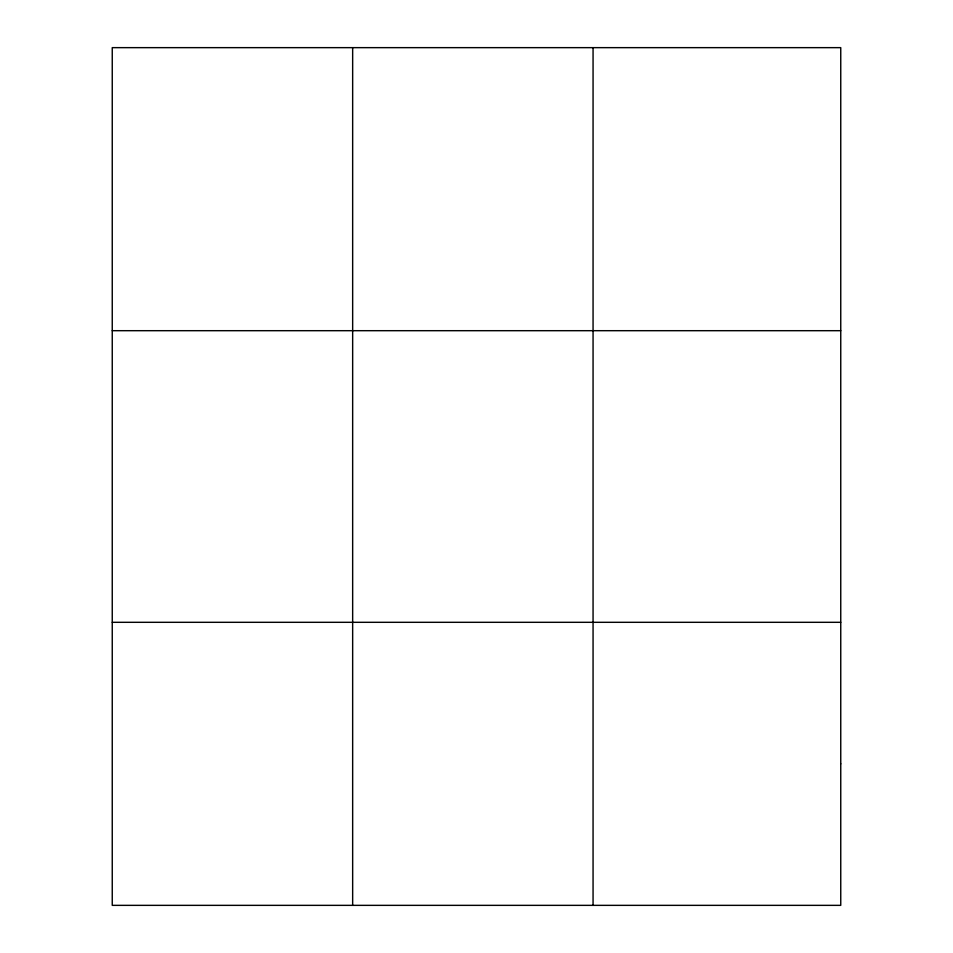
<?xml version="1.0" encoding="UTF-8"?>
<svg xmlns="http://www.w3.org/2000/svg" width="953" height="953" viewBox="0 0 953 953"><rect width="100%" height="100%" fill="white"/><g stroke="black" fill="none" stroke-linecap="round" stroke-linejoin="round"><path stroke-width="1.43" d="M352.658 47.65L352.658 905.35M593.064 47.65L593.064 905.35M112.251 330.691L840.749 330.691M112.251 622.309L840.749 622.309M840.749 763.83L840.749 905.35L112.251 905.35L112.251 47.65L840.749 47.65L840.749 763.83"/></g></svg>
